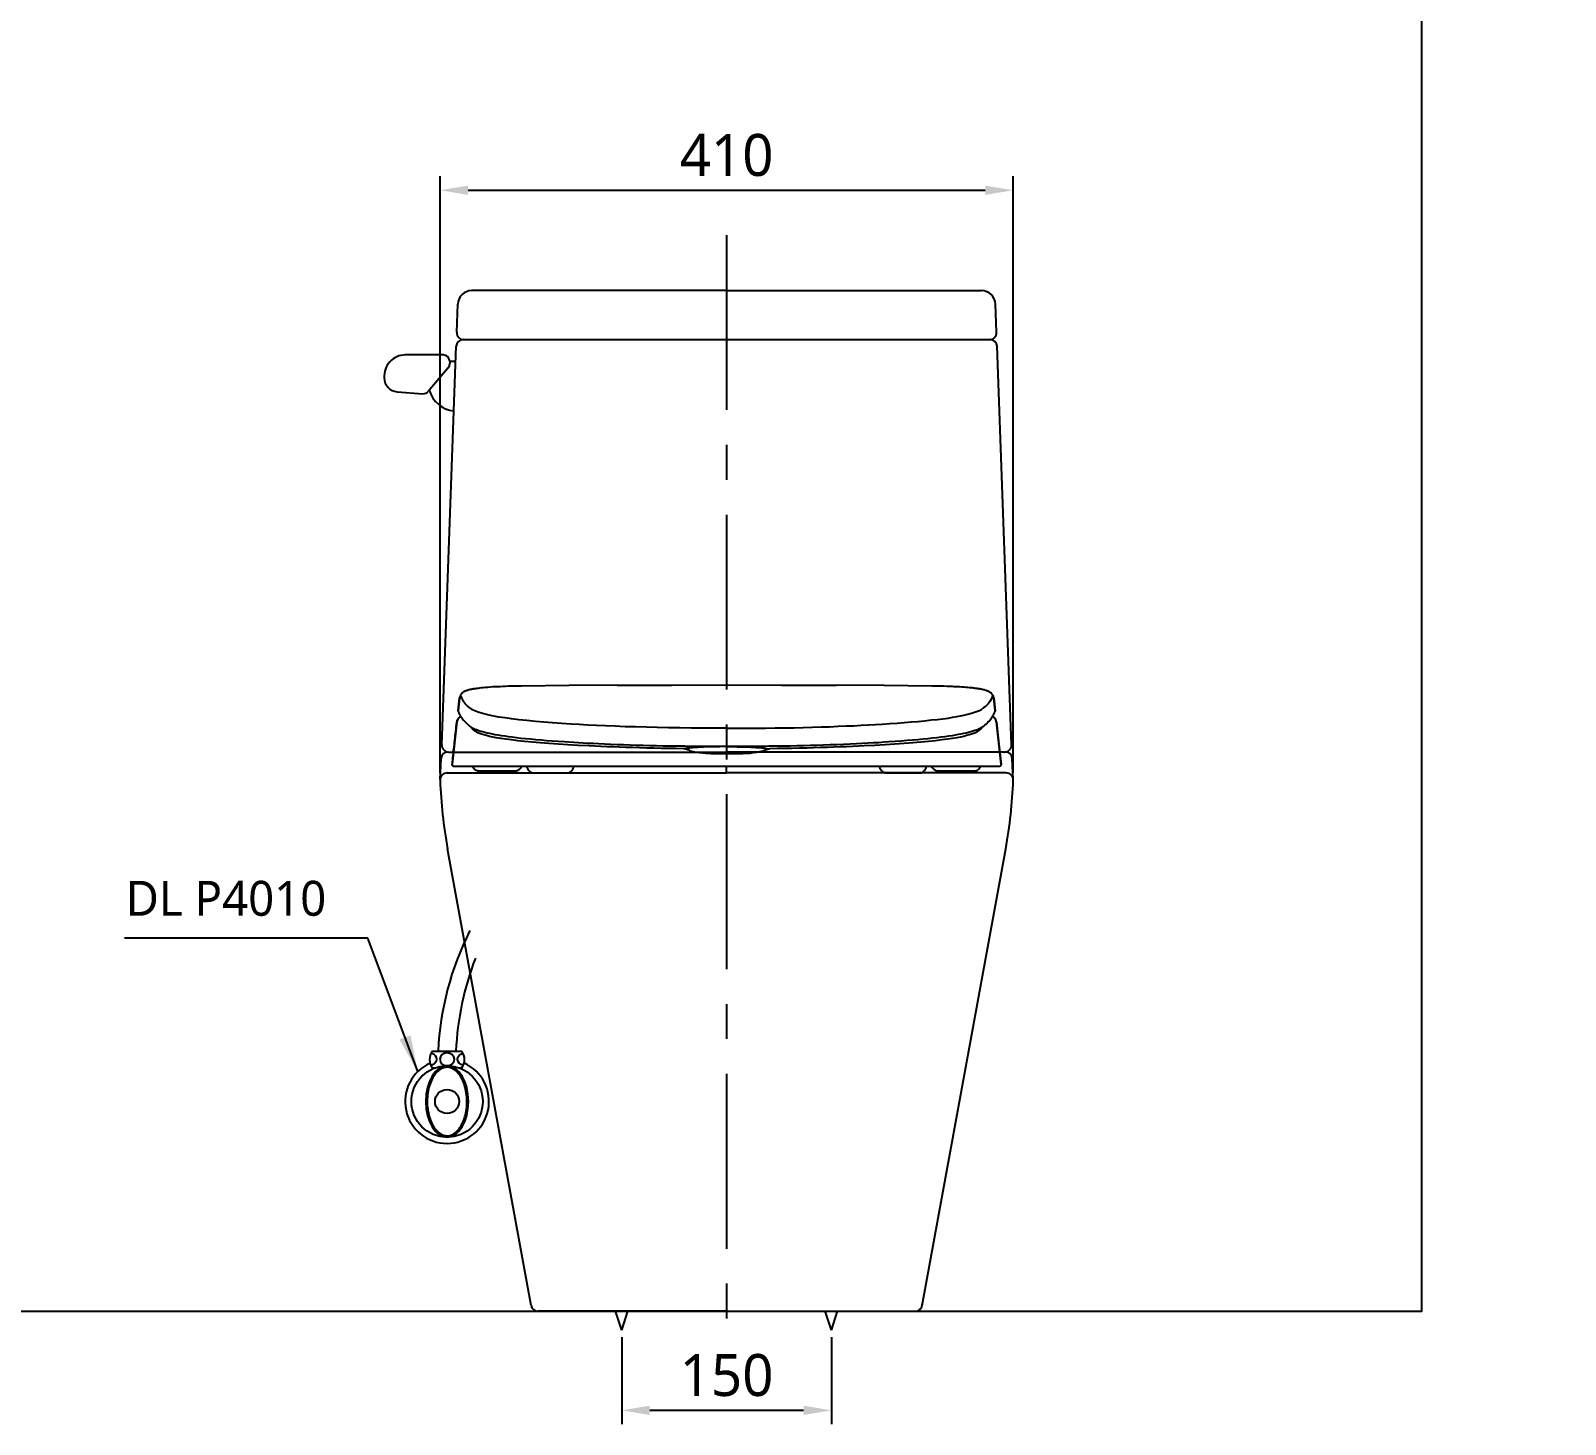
# Model space of a CAD drawing. Extents: x 50 to 2283, y -67 to 2189.
# Drawn here: x 1148 to 2246, y 64 to 1061 of the extents above; entities that cross this region are included whole.
import ezdxf

# ---------------------------------------------------------------- set-up
doc = ezdxf.new("R2010")
doc.units = 0
doc.header["$LTSCALE"] = 20
doc.header["$MEASUREMENT"] = 0
doc.linetypes.add('CENTER', pattern=[2, 1.25, -0.25, 0.25, -0.25])
doc.layers.get('0').update_dxf_attribs({"linetype": 'CONTINUOUS'})
doc.layers.get('DEFPOINTS').update_dxf_attribs({"linetype": 'CONTINUOUS'})
for name, color, linetype in [('1', 1, 'CONTINUOUS'), ('2', 2, 'CONTINUOUS'), ('3', 3, 'CONTINUOUS'), ('4', 4, 'CONTINUOUS'), ('6', 6, 'CONTINUOUS'), ('CENTER', 2, 'CENTER'), ('FAUCET', 4, 'CONTINUOUS')]:
    doc.layers.add(name, color=color, linetype=linetype)
doc.styles.add('GHS', font='romans', dxfattribs={"bigfont": 'ghs'})
doc.styles.get("Standard").update_dxf_attribs({"font": 'NanumGothic.ttf'})
doc.dimstyles.new('ISO-25', dxfattribs={"dimtxt": 20, "dimasz": 20, "dimexe": 3, "dimexo": 1, "dimgap": 5, "dimtad": 1, "dimtoh": 1, "dimdec": 0, "dimtxsty": 'Standard', "dimcen": 0, "dimclrd": 3, "dimclre": 3, "dimclrt": 2, "dimadec": 0, "dimazin": 0, "dimtfac": 1, "dimtdec": 0, "dimtmove": 0, "dimatfit": 3, "dimfxl": 0, "dimarcsym": 0})
doc.dimstyles.get("Standard").update_dxf_attribs({"dimtxt": 2.7, "dimasz": 2, "dimexe": 2, "dimexo": 1, "dimgap": 1.5, "dimtad": 1, "dimlfac": 10, "dimzin": 0, "dimdsep": 46, "dimtxsty": 'Standard', "dimcen": 0, "dimclrt": 2, "dimadec": 0, "dimazin": 0, "dimtfac": 1, "dimtofl": 0, "dimtmove": 0, "dimatfit": 3, "dimfxl": 0, "dimtolj": 1, "dimtzin": 0, "dimarcsym": 0})

# ---------------------------------------------------------------- blocks, each defined once
blk = doc.blocks.new('*D12')
at = {"layer": '1', "color": 3, "lineweight": -2}
for p, q in [((1570.6, 126.2), (1570.6, 63.9)), ((1720.6, 126.2), (1720.6, 63.9)), ((1590.6, 73.9), (1700.6, 73.9))]:
    blk.add_line(p, q, dxfattribs=at)
at = {"layer": '1', "color": 3}
for points in [[(1590.6, 77.2), (1590.6, 70.5), (1570.6, 73.9)], [(1700.6, 77.2), (1700.6, 70.5), (1720.6, 73.9)]]:
    blk.add_solid(points, dxfattribs=at)
at = {"layer": 'DEFPOINTS', "color": 0}
for p in [(1570.6, 131.2), (1720.6, 131.2), (1720.6, 73.9)]:
    blk.add_point(p, dxfattribs=at)
at = {"layer": '1', "color": 2, "insert": (1645.6, 98.9), "char_height": 30, "attachment_point": 5}
blk.add_mtext('\\A1;150', dxfattribs=at)
blk = doc.blocks.new('*D26')
at = {"color": 3, "lineweight": -2}
for p, q in [((1440.6, 529.8), (1440.6, 956.6)), ((1850.6, 530.1), (1850.6, 956.6)), ((1460.6, 946.6), (1830.6, 946.6))]:
    blk.add_line(p, q, dxfattribs=at)
at = {"color": 3}
for points in [[(1460.6, 949.9), (1460.6, 943.2), (1440.6, 946.6)], [(1830.6, 949.9), (1830.6, 943.2), (1850.6, 946.6)]]:
    blk.add_solid(points, dxfattribs=at)
at = {"layer": 'DEFPOINTS', "color": 0}
for p in [(1850.6, 946.6), (1440.6, 524.8), (1850.6, 525.1)]:
    blk.add_point(p, dxfattribs=at)
at = {"color": 2, "insert": (1645.6, 971.6), "char_height": 30, "attachment_point": 5}
blk.add_mtext('\\A1;410', dxfattribs=at)
blk = doc.blocks.new('A$C20BB425E')
at = {"color": 2, "ltscale": 50}
for p, q in [((196.4, 63), (196.4, 63)), ((5.3, 53.6), (4.3, 44.7)), ((388.5, 44.7), (387.5, 53.6)), ((3.4, 36.5), (0, 6.2)), ((392.8, 6.2), (389.4, 36.5)), ((1.1, 4.9), (10.3, 4.9)), ((10.3, 4.9), (26.4, 4.9)), ((26.4, 4.9), (95.1, 4.9)), ((95.1, 4.9), (297.7, 4.9)), ((297.7, 4.9), (366.4, 4.9)), ((366.4, 4.9), (382.4, 4.9)), ((382.4, 4.9), (391.7, 4.9))]:
    blk.add_line(p, q, dxfattribs=at)
for points in [[(29.2, 61.5), (27.4, 61.4), (25.5, 61.2), (23.8, 61.1), (22.1, 60.9), (20.9, 60.8), (19.7, 60.6), (18.6, 60.5), (17.8, 60.4), (17.3, 60.3), (17, 60.3), (16.7, 60.2), (16.4, 60.2), (16, 60.1), (15.5, 60.1), (15, 60), (14.4, 59.9), (13.8, 59.7), (13, 59.6), (12.2, 59.4), (11.5, 59.2), (11, 59.1), (10.7, 59), (10.4, 58.9), (10, 58.7), (9.6, 58.6), (9.2, 58.4), (8.9, 58.2), (8.5, 58.1), (8, 57.8), (7.6, 57.5), (7.2, 57.1), (6.8, 56.8), (6.5, 56.4), (6.3, 56.2), (6.1, 55.9), (5.9, 55.5), (5.7, 55), (5.5, 54.4), (5.3, 53.8)], [(6, 55.6), (6.1, 55.2), (6.2, 54.8), (6.4, 54.4), (6.6, 54), (6.7, 53.6), (6.9, 53.3), (7.1, 53), (7.2, 52.6), (7.3, 52.5), (7.4, 52.4), (7.4, 52.2), (7.5, 52.1), (7.6, 52), (7.7, 51.9), (7.7, 51.8), (7.9, 51.5), (8, 51.3), (8.2, 51.1), (8.3, 50.8), (8.5, 50.6), (8.7, 50.3), (8.9, 50.1), (9.1, 49.8), (9.3, 49.5), (9.6, 49.2), (9.8, 49), (10.1, 48.7), (10.4, 48.4), (10.7, 48.1), (11.1, 47.8), (11.5, 47.5), (11.8, 47.2), (12.2, 46.9), (12.6, 46.6), (13.1, 46.3)], [(49.6, 62.2), (47.5, 62.1), (45, 62.1), (42.6, 62), (40.4, 62), (38.2, 61.9), (36.2, 61.8), (34.3, 61.7), (32.5, 61.7), (30.9, 61.6), (29.4, 61.5), (29.2, 61.5)], [(118, 62.8), (83.8, 62.6), (49.6, 62.2)], [(49.6, 62.2), (49.6, 62.2)], [(49.6, 62.2), (49.6, 62.2)], [(49.6, 62.2), (49.6, 62.2)], [(118, 62.8), (157.2, 62.9), (196.4, 63)], [(196.4, 63), (235.6, 62.9), (274.8, 62.8)], [(343.2, 62.2), (309, 62.6), (274.8, 62.8)], [(358.1, 61.8), (356.6, 61.8), (354.2, 61.9), (351.6, 62), (349.5, 62.1), (347.4, 62.1), (345.1, 62.1), (343.2, 62.2)], [(387.5, 53.8), (387.3, 54.6), (387, 55.3), (386.7, 55.9), (386.4, 56.3), (386.2, 56.6), (386, 56.8), (385.8, 57), (385.3, 57.4), (384.8, 57.8), (384.3, 58.1), (383.8, 58.3), (383.5, 58.5), (383, 58.6), (382.6, 58.8), (382.2, 58.9), (381.9, 59), (381.5, 59.1), (381.1, 59.2), (380.6, 59.4), (380.1, 59.5), (379.4, 59.6), (378.9, 59.8), (378.3, 59.9), (377.7, 60), (377.2, 60.1), (376.7, 60.2), (376.3, 60.2), (375.9, 60.3), (375.4, 60.4), (374.8, 60.4), (374.2, 60.5), (373.5, 60.6), (372.8, 60.7), (372, 60.8), (371.1, 60.9), (370.1, 61), (368.9, 61.1), (367.6, 61.2), (366.2, 61.3), (364.6, 61.4), (362.9, 61.5), (361, 61.6), (358.9, 61.7), (358.1, 61.8)], [(386.8, 55.6), (386.8, 55.6), (386.4, 54.4), (385.9, 53.3), (385.3, 52.2), (384.7, 51.2), (384.1, 50.3), (383.5, 49.5), (382.8, 48.8), (382.1, 48.1), (381.3, 47.4), (380.5, 46.8), (379.7, 46.3)], [(4.3, 44.6), (5.3, 53.5)], [(4.3, 44.6), (4.3, 44.4), (4.3, 44.3)], [(4.3, 44.5), (4.3, 44.5), (4.3, 44.4)], [(4.3, 44.3), (4.3, 44.2)], [(4.3, 44.2), (4.4, 44.2), (4.4, 44), (4.5, 43.8), (4.6, 43.6), (4.6, 43.4), (4.7, 43.2), (4.8, 43.1), (4.8, 42.9), (4.9, 42.8), (4.9, 42.7), (5, 42.6), (5, 42.5), (5, 42.4), (5.1, 42.3), (5.1, 42.2), (5.2, 42), (5.3, 41.9), (5.4, 41.7), (5.5, 41.5), (5.6, 41.3), (5.7, 41.1), (5.9, 40.8), (6.1, 40.5), (6.3, 40.2), (6.5, 39.9), (6.7, 39.6), (6.9, 39.3), (7.1, 39), (8.1, 37.7), (9.3, 36.5), (10.5, 35.3), (10.7, 35.1), (11, 34.9), (11.2, 34.6), (11.4, 34.5), (11.6, 34.4), (11.7, 34.2), (11.9, 34.1), (12, 34), (12.2, 33.8), (12.3, 33.7), (12.4, 33.6), (12.5, 33.6), (12.6, 33.5), (12.7, 33.4), (12.8, 33.3), (13, 33.2), (13.1, 33.1), (13.3, 33), (13.5, 32.8), (13.7, 32.7), (14, 32.5), (14.3, 32.4), (14.5, 32.2), (14.8, 32.1), (15, 32), (15.2, 31.9), (15.4, 31.8), (15.6, 31.7), (15.9, 31.6), (16.3, 31.4), (16.8, 31.2), (17.4, 31), (17.9, 30.8), (18.5, 30.6), (19.2, 30.4), (19.8, 30.2), (20.5, 30), (21.9, 29.6), (23.4, 29.2), (25.1, 28.8), (26.8, 28.4), (28.6, 28), (30.6, 27.6), (32.8, 27.2), (35.1, 26.9), (37.6, 26.5), (40.2, 26.1), (43, 25.8), (46, 25.4), (49.2, 25), (52.6, 24.7), (56.1, 24.3), (59.8, 24), (63.7, 23.7), (67.6, 23.3), (71.7, 23), (75.9, 22.7), (80.3, 22.4), (83.6, 22.2), (87, 22), (90.4, 21.8), (93.8, 21.6), (97.4, 21.4), (101.1, 21.2), (104.9, 21), (109.1, 20.8), (113.5, 20.6), (118, 20.4), (122.7, 20.3), (127.4, 20.1), (132, 20), (136.6, 19.8), (141.4, 19.7), (146.2, 19.6), (151, 19.5), (155.9, 19.4), (160.5, 19.3), (165.1, 19.3), (166.5, 19.3), (167.9, 19.2), (169.4, 19.2), (171, 19.2), (172.8, 19.2), (174.8, 19.2), (176.9, 19.2), (179.2, 19.1), (181.7, 19.1), (184.4, 19.1), (187.1, 19.1), (190.1, 19.1), (193.2, 19.1), (196.4, 19.1)], [(5.3, 53.6), (5.3, 53.8)], [(5.3, 53.5), (5.3, 53.6)], [(196.4, 32), (188, 32), (179.6, 32), (171.2, 32.1), (163, 32.2), (154.8, 32.3), (146.8, 32.5), (139, 32.7), (131.3, 32.9), (123.9, 33.1), (116.7, 33.4), (109.8, 33.6), (103.2, 33.9), (97, 34.3), (91, 34.6), (85.2, 35), (78.3, 35.4), (71.8, 35.9), (65.6, 36.4), (59.7, 36.9), (53.4, 37.5), (47.7, 38.1), (42.4, 38.7), (37.7, 39.4), (33.4, 40), (29.8, 40.7), (26.6, 41.4), (22.7, 42.3), (19.4, 43.3), (16.7, 44.2), (14.6, 45.2), (13.1, 46.3)], [(196.4, 32), (203.4, 32), (210.4, 32), (217.4, 32.1), (224.3, 32.1), (231.2, 32.2), (238, 32.3), (244.7, 32.4), (251.2, 32.6), (257.7, 32.8), (264, 32.9), (270.1, 33.1), (276.1, 33.4), (281.8, 33.6), (287.4, 33.8), (292.7, 34.1), (297.9, 34.4), (302.8, 34.7), (307.6, 35), (313.1, 35.3), (318.4, 35.7), (323.5, 36.1), (328.4, 36.5), (333.1, 36.9), (338, 37.4), (342.7, 37.9), (347, 38.3), (351.1, 38.8), (354.8, 39.3), (358.1, 39.8), (361.1, 40.4), (363.8, 40.9), (366.2, 41.4), (369, 42.1), (371.6, 42.7), (373.8, 43.4), (375.8, 44.1), (377.4, 44.8), (378.7, 45.5), (379.7, 46.3)], [(196.4, 19.1), (199.9, 19.1), (203.2, 19.1), (206.3, 19.1), (209.3, 19.1), (212, 19.1), (214.6, 19.1), (216.8, 19.2), (218.9, 19.2), (220.8, 19.2), (222.5, 19.2), (224.1, 19.2), (226.6, 19.3), (229.2, 19.3), (231.7, 19.3), (234.3, 19.4), (236.9, 19.4), (241.8, 19.5), (246.6, 19.6), (251.4, 19.7), (256.2, 19.8), (260.8, 20), (265.4, 20.1), (270.4, 20.3), (275.3, 20.4), (280.1, 20.6), (284.7, 20.8), (289.2, 21), (293.6, 21.3), (297.5, 21.5), (301.4, 21.7), (305.2, 21.9), (308.9, 22.2), (312.5, 22.4), (316.9, 22.7), (321.2, 23), (325.4, 23.4), (329.4, 23.7), (333.2, 24), (336.9, 24.4), (340.3, 24.7), (343.6, 25.1), (346.8, 25.4), (349.8, 25.8), (352.7, 26.1), (355.4, 26.5), (357.9, 26.9), (360.2, 27.3), (362.3, 27.7), (364.2, 28), (366, 28.4), (367.7, 28.8), (369.4, 29.2), (371, 29.6), (372.5, 30.1), (373.9, 30.5), (375.1, 30.9), (376.3, 31.4), (376.7, 31.5), (377.1, 31.7), (377.4, 31.8), (377.7, 32), (377.9, 32.1), (378.1, 32.2), (378.4, 32.3), (378.6, 32.4), (378.8, 32.5), (379, 32.7), (379.2, 32.8), (379.4, 32.9), (379.6, 33.1), (379.8, 33.2), (379.9, 33.3), (380.1, 33.4), (380.2, 33.5), (380.3, 33.5), (380.4, 33.6), (380.5, 33.7), (380.6, 33.8), (380.7, 33.9), (380.8, 34), (381, 34.1), (381.1, 34.3), (381.3, 34.4), (381.4, 34.5), (381.7, 34.8), (382, 35), (382.2, 35.2), (382.5, 35.5), (383.3, 36.3), (384.1, 37.1), (385, 38.1), (385.8, 39.1), (386, 39.5), (386.3, 39.8), (386.5, 40.2), (386.7, 40.5), (386.9, 40.8), (387.1, 41.1), (387.2, 41.3), (387.3, 41.5), (387.4, 41.8), (387.5, 42), (387.6, 42.2), (387.8, 42.4), (387.8, 42.5), (387.9, 42.6), (387.9, 42.7), (388, 42.9), (388, 43), (388.1, 43.2), (388.1, 43.3), (388.2, 43.5), (388.3, 43.7), (388.4, 43.9), (388.4, 44.2), (388.5, 44.2)], [(387.5, 53.6), (387.5, 53.8)], [(387.5, 53.5), (387.5, 53.6)], [(387.5, 53.5), (388.5, 44.6)], [(388.5, 44.8), (388.5, 44.7)], [(388.5, 44.5), (388.5, 44.6), (388.5, 44.8)], [(388.5, 44.7), (388.5, 44.6)], [(388.5, 44.6), (388.5, 44.4), (388.5, 44.2)], [(388.5, 44.2), (388.5, 44.3)], [(0, 6.1), (0.2, 7.7), (0.4, 9.3), (0.5, 10.9), (0.7, 12.4), (0.9, 13.9), (1, 15), (1.1, 16), (1.2, 17.3), (1.4, 18.7), (1.6, 20.3), (1.8, 21.9), (1.9, 23.4), (2.1, 25.1), (2.3, 26.8), (2.5, 28.2), (2.6, 29.7), (2.8, 31.4), (3, 33.1), (3.2, 34.7), (3.4, 36.4)], [(6.1, 40.5), (6, 40.5), (5.8, 40.3), (5.5, 40.1), (5.3, 39.9), (5, 39.7), (4.7, 39.4), (4.4, 39), (4.1, 38.5), (3.8, 38), (3.5, 37.3), (3.4, 36.6)], [(3.4, 36.4), (3.5, 37.2), (3.9, 38), (4.3, 38.8), (5, 39.5), (5.7, 40.1), (6.2, 40.4)], [(16.6, 29.9), (14.5, 31.6), (13, 33.2)], [(379.8, 33.2), (378.2, 31.6), (376.2, 29.9)], [(389.4, 36.4), (389.3, 37.2), (388.9, 38.1), (388.4, 38.8), (387.8, 39.5), (387.1, 40.1), (386.6, 40.4)], [(389.4, 36.6), (389.2, 37.3), (389, 38), (388.7, 38.7), (388.3, 39.1), (388, 39.5), (387.7, 39.8), (387.5, 40), (387.3, 40.2), (386.8, 40.4), (386.7, 40.5)], [(389.4, 36.4), (390.5, 27), (391.7, 16.2), (392.8, 6.1)], [(31.6, 25.2), (29.1, 25.7), (26.7, 26.2), (24.6, 26.7), (22.7, 27.2), (21.1, 27.8), (19.6, 28.3), (18.4, 28.8), (17.4, 29.4), (16.6, 29.9)], [(98.1, 19.3), (90.3, 19.7), (82.9, 20.1), (75.9, 20.6), (69.3, 21), (63.1, 21.5), (57.3, 22), (51.9, 22.5), (47, 23), (42.4, 23.6), (38.4, 24.1), (34.8, 24.6), (31.6, 25.2)], [(361.2, 25.2), (358, 24.6), (354.4, 24.1), (350.4, 23.6), (345.8, 23), (340.9, 22.5), (335.5, 22), (329.7, 21.5), (323.5, 21), (316.8, 20.6), (309.8, 20.1), (302.5, 19.7), (294.7, 19.3)], [(376.2, 29.9), (375.4, 29.3), (374.4, 28.8), (373.1, 28.3), (371.6, 27.7), (369.9, 27.2), (368.1, 26.7), (366, 26.2), (363.7, 25.7), (361.2, 25.2)], [(165.5, 17.3), (160.1, 17.4), (154.7, 17.5), (149.5, 17.6), (144.2, 17.7), (139.1, 17.8), (134.1, 17.9), (129.2, 18.1), (124.3, 18.2), (119.6, 18.4), (115, 18.6), (110.6, 18.7), (106.3, 18.9), (102.1, 19.1), (98.1, 19.3)], [(196.4, 18.9), (195.8, 18.9), (195.1, 18.9), (194.3, 18.9), (193.4, 18.9), (192.5, 18.9), (191.4, 18.8), (190.5, 18.8), (189.8, 18.8), (189.2, 18.8), (188.7, 18.8), (188.4, 18.8), (187.9, 18.8), (187.3, 18.8), (186.7, 18.8), (185.9, 18.7), (185, 18.7), (184.3, 18.7), (183.6, 18.7), (183, 18.7), (182.4, 18.6), (181.7, 18.6), (181, 18.6), (180.2, 18.6), (179.5, 18.5), (178.5, 18.5), (177.5, 18.4), (176.6, 18.4), (175.6, 18.3), (175.3, 18.3), (175, 18.3), (174.7, 18.2), (174.3, 18.2), (174, 18.2), (173.4, 18.1), (172.5, 18.1), (171.8, 18), (171.2, 18), (170.6, 17.9), (170.2, 17.9), (169.9, 17.8), (169.9, 17.8), (169.6, 17.8), (169.3, 17.8), (169, 17.7), (168.7, 17.7), (168.4, 17.7), (166.9, 17.5), (165.5, 17.3)], [(170.5, 15.6), (170.4, 15.7), (170.1, 15.8), (169.8, 16), (169.4, 16.3), (169.1, 16.4), (168.8, 16.5), (168.5, 16.6), (168.2, 16.8), (166.9, 17.1), (165.5, 17.3)], [(196.4, 13.6), (192.7, 13.6), (188.9, 13.6), (185.2, 13.7), (181.6, 13.9), (179.3, 14.1), (177, 14.3), (174.8, 14.7), (172.6, 15.1), (170.5, 15.6)], [(196.4, 18.9), (200.2, 18.9), (204, 18.8), (207.7, 18.7), (211.4, 18.6), (212.6, 18.6), (213.7, 18.5), (214.9, 18.4), (216.1, 18.4), (217.2, 18.3), (218.4, 18.2), (219.7, 18.1), (223.6, 17.8), (227.3, 17.3)], [(222.3, 15.6), (220, 15.1), (217.7, 14.6), (215.3, 14.3), (212.9, 14), (210.5, 13.9), (208.1, 13.7), (204.2, 13.6), (200.3, 13.6), (196.4, 13.6)], [(222.3, 15.6), (222.6, 15.8), (222.9, 16), (223.2, 16.1), (223.5, 16.3), (223.8, 16.4), (224.2, 16.6), (224.6, 16.7), (225, 16.9), (225.6, 17), (226.2, 17.2), (226.7, 17.3), (227.3, 17.3)], [(294.7, 19.3), (290.7, 19.1), (286.5, 18.9), (282.2, 18.7), (277.7, 18.6), (273.2, 18.4), (268.5, 18.2), (263.6, 18.1), (258.7, 17.9), (253.7, 17.8), (248.5, 17.7), (243.3, 17.6), (238.1, 17.5), (232.7, 17.4), (227.3, 17.3)], [(0, 5.7), (0, 5.9), (0, 6.1)], [(0.1, 6), (0, 6.1)], [(0, 5.8), (0, 5.7)], [(0, 5.7), (0.1, 5.5), (0.2, 5.3), (0.3, 5.2)], [(0.1, 5.9), (0.1, 5.5), (0.4, 5.2), (0.7, 5), (0.9, 4.9)], [(0.3, 5.2), (0.5, 5.1), (0.8, 4.9)], [(0.8, 4.9), (0.9, 4.9)], [(0.9, 4.9), (1.1, 4.9)], [(16.6, 2.3), (16.3, 2.5)], [(16.4, 2.5), (16.3, 2.5)], [(16.3, 2.5), (16.4, 2.5)], [(16.4, 2.5), (16.6, 2.3), (17.3, 1.9), (18, 1.6), (18.6, 1.5)], [(18.8, 1.5), (18.5, 1.5)], [(18.6, 1.5), (18.7, 1.5), (18.8, 1.5)], [(18.6, 1.5), (18.8, 1.5), (19, 1.5), (19.3, 1.5), (19.6, 1.5)], [(18.6, 1.5), (18.8, 1.5), (18.8, 1.5)], [(18.8, 1.5), (19, 1.5)], [(19.7, 1.5), (19.5, 1.5)], [(19.7, 1.5), (19.5, 1.5)], [(44.7, 1.5), (44.9, 1.5)], [(44.9, 1.5), (45.2, 1.5), (45.5, 1.5), (45.7, 1.5), (45.8, 1.5)], [(45.8, 1.5), (46.6, 1.7), (47.3, 2), (48, 2.4), (48.1, 2.5)], [(48, 2.4), (48.5, 2.9), (49, 3.4), (49.5, 4.2), (50, 4.9)], [(53.2, 4.9), (53.3, 4.6), (53.7, 3.6), (54.2, 2.7), (54.9, 1.8), (55.4, 1.2)], [(55.4, 1.2), (55.4, 1.2)], [(55.4, 1.2), (55.4, 1.2), (55.4, 1.2)], [(55.4, 1.2), (55.4, 1.2)], [(55.4, 1.2), (55.7, 0.9), (56.4, 0.5), (56.8, 0.3), (57.1, 0.2), (57.5, 0.1), (57.9, 0)], [(55.5, 1.1), (55.4, 1.2)], [(57.9, 0), (58.2, 0), (58.4, 0)], [(82.2, 0), (82.4, 0), (82.6, 0)], [(82.2, 0), (82.4, 0), (82.6, 0)], [(82.4, 0), (82.4, 0), (82.2, 0)], [(82.6, 0), (83, 0.1), (83.4, 0.2), (83.7, 0.3), (84.1, 0.5), (84.4, 0.7), (84.8, 0.9), (85.1, 1.2)], [(85.1, 1.2), (85, 1.1)], [(85.1, 1.2), (85.6, 1.8), (86.3, 2.7), (86.8, 3.6), (87.2, 4.6), (87.3, 4.9)], [(196.4, 0), (196.4, 0.9), (196.4, 2.2), (196.4, 3.4)], [(305.5, 4.9), (305.7, 4.3), (306.1, 3.4), (306.6, 2.5), (307.2, 1.7), (307.7, 1.2)], [(307.7, 1.2), (307.7, 1.2)], [(307.7, 1.2), (308, 0.9), (308.7, 0.5), (309.4, 0.2), (310.1, 0)], [(310.6, 0), (310.4, 0), (310.1, 0)], [(334, 0), (334.3, 0), (334.6, 0), (334.9, 0)], [(334.5, 0), (334.7, 0), (334.9, 0)], [(334.9, 0), (335.7, 0.2), (336, 0.3), (336.4, 0.4), (336.7, 0.6), (337, 0.9), (337.3, 1.1), (337.4, 1.2)], [(337.3, 1.2), (337.9, 1.8), (338.6, 2.7), (339.1, 3.6), (339.5, 4.6), (339.6, 4.9)], [(337.3, 1.1), (337.4, 1.2)], [(337.3, 1.1), (337.3, 1.2)], [(342.8, 4.9), (342.9, 4.7), (343.5, 3.9), (344.1, 3.1), (344.8, 2.4)], [(344.7, 2.5), (344.8, 2.4), (345.5, 2), (346.2, 1.7), (347, 1.5)], [(347, 1.5), (347.1, 1.5), (347.3, 1.5), (347.6, 1.5), (347.9, 1.5)], [(348.1, 1.5), (347.9, 1.5)], [(373.1, 1.5), (373.2, 1.5)], [(373.2, 1.5), (373.5, 1.5), (373.8, 1.5), (374, 1.5), (374.2, 1.5)], [(374.2, 1.5), (374.9, 1.7), (374.9, 1.7)], [(374.9, 1.7), (375.2, 1.8), (375.9, 2.1), (376.4, 2.5)], [(391.7, 4.9), (391.9, 4.9)], [(391.9, 4.9), (392.1, 5), (392.4, 5.2), (392.7, 5.5), (392.7, 5.9)], [(391.9, 4.9), (392.1, 5)], [(392.1, 5), (392.2, 5), (392.5, 5.2), (392.6, 5.4), (392.8, 5.7)], [(392.8, 6.1), (392.7, 6)], [(392.8, 6.2), (392.8, 6.3)], [(392.8, 6.1), (392.8, 6.2)], [(392.8, 5.7), (392.8, 5.9), (392.8, 6.1)]]:
    blk.add_lwpolyline(points, dxfattribs=at)
for centre, major_axis, start_param, end_param in [((1.1, 5.9), (0, 1), 1.466077, 1.570796), ((391.7, 5.9), (0, -1), 1.570796, 1.675516)]:
    blk.add_ellipse(centre, major_axis=major_axis, ratio=0.999757, start_param=start_param, end_param=end_param, dxfattribs=at)
for points in [[(14.4, 4.9), (14.9, 4.1), (15.5, 3.2), (16.3, 2.5)], [(19, 1.5), (19, 1.5), (19, 1.5), (19, 1.5)], [(19.7, 1.5), (19.9, 1.5), (20.2, 1.5), (20.5, 1.5)], [(20.5, 1.5), (22.2, 1.5), (24, 1.5), (25.9, 1.5)], [(25.9, 1.5), (28, 1.5), (32.2, 1.5), (36.4, 1.5), (38.5, 1.5)], [(38.5, 1.5), (40.4, 1.5), (42.2, 1.5), (43.9, 1.5)], [(43.9, 1.5), (44.2, 1.5), (44.5, 1.5), (44.7, 1.5)], [(348.1, 1.5), (348.3, 1.5), (348.6, 1.5), (348.9, 1.5)], [(348.9, 1.5), (350.6, 1.5), (352.4, 1.5), (354.3, 1.5)], [(354.3, 1.5), (356.4, 1.5), (360.6, 1.5), (364.8, 1.5), (366.8, 1.5)], [(366.8, 1.5), (368.8, 1.5), (370.6, 1.5), (372.3, 1.5)], [(372.3, 1.5), (372.6, 1.5), (372.9, 1.5), (373.1, 1.5)], [(378.4, 4.9), (377.9, 4.1), (377.3, 3.2), (376.4, 2.5)], [(58.4, 0), (58.4, 0), (58.5, 0), (58.6, 0)], [(58.6, 0), (58.8, 0), (59.3, 0), (59.9, 0), (60.2, 0)], [(60.2, 0), (60.5, 0), (60.8, 0), (61.2, 0)], [(61.2, 0), (63.1, 0), (65.1, 0), (67, 0)], [(67, 0), (69.1, 0), (73.1, 0), (76.5, 0), (78.1, 0)], [(78.1, 0), (79.5, 0), (80.8, 0), (81.8, 0)], [(81.8, 0), (81.9, 0), (82.1, 0), (82.2, 0)], [(82.2, 0), (82.2, 0), (82.3, 0), (82.3, 0)], [(310.5, 0), (310.5, 0), (310.6, 0), (310.6, 0)], [(310.6, 0), (310.7, 0), (310.8, 0), (311, 0)], [(311, 0), (312, 0), (313.3, 0), (314.7, 0)], [(314.7, 0), (316.3, 0), (319.7, 0), (323.7, 0), (325.8, 0)], [(325.8, 0), (327.7, 0), (329.7, 0), (331.6, 0)], [(331.6, 0), (332, 0), (332.3, 0), (332.6, 0)]]:
    blk.add_open_spline(points, degree=3, dxfattribs=at)
for points, knots in [([(19, 1.5), (19, 1.5), (19.2, 1.5), (19.5, 1.5), (19.7, 1.5)], [0.1249058, 0.1249058, 0.1249058, 0.1249058, 0.5, 1, 1, 1, 1]), ([(44.7, 1.5), (44.9, 1.5), (45.3, 1.5), (45.4, 1.5), (45.4, 1.5)], [0, 0, 0, 0, 0.25, 0.4999954, 0.4999954, 0.4999954, 0.4999954]), ([(196.4, 3.4), (196.4, 3.4), (196.4, 3.9), (196.4, 4.5), (196.4, 4.9)], [0, 0, 0, 0, 0.00250847, 0.03856434, 0.03856434, 0.03856434, 0.03856434]), ([(58.3, 0), (58.3, 0), (58.3, 0), (58.3, 0), (58.4, 0)], [0.3247063, 0.3247063, 0.3247063, 0.3247063, 0.5, 0.6790387, 0.6790387, 0.6790387, 0.6790387]), ([(332.6, 0), (332.9, 0), (333.5, 0), (333.9, 0), (334, 0)], [0, 0, 0, 0, 0.25, 0.4339289, 0.4339289, 0.4339289, 0.4339289]), ([(334, 0), (334.1, 0), (334.3, 0), (334.5, 0), (334.5, 0), (334.5, 0)], [0.4339289, 0.4339289, 0.4339289, 0.4339289, 0.5, 0.75, 0.8336014, 0.8336014, 0.8336014, 0.8336014])]:
    blk.add_open_spline(points, degree=3, knots=knots, dxfattribs=at)

msp = doc.modelspace()

# ---------------------------------------------------------------- linework, layer by layer
at = {"layer": '1', "color": 0}
for p, q in [((1457.15147, 839.76006), (1834.0545, 839.76006)), ((1505.68456, 148.86058), (1445.93577, 475.57089)), ((1785.52141, 148.86058), (1845.27019, 475.57089)), ((1570.60298, 131.1623), (1566.18537, 144.76006)), ((1570.60298, 131.1623), (1575.0206, 144.76006)), ((1720.60298, 131.1623), (1716.18537, 144.76006)), ((1720.60298, 131.1623), (1725.0206, 144.76006))]:
    msp.add_line(p, q, dxfattribs=at)
for centre, start, end in [((1457.15147, 834.76006), 90, 177.91690932), ((1457.51519, 844.76006), 177.91690932, 270), ((1833.69077, 844.76006), 270, 2.08309068), ((1834.0545, 834.76006), 2.08309068, 90)]:
    msp.add_arc(centre, 5, start, end, dxfattribs=at)
at = {"layer": '3', "color": 7}
for p, q in [((1645.60298, 874.76006), (1463.24596, 874.76006)), ((1645.60298, 874.76006), (1827.96001, 874.76006)), ((1452.5185, 844.94181), (1453.25256, 865.12346)), ((1838.68747, 844.94181), (1837.95341, 865.12346)), ((1441.78841, 549.93897), (1452.15477, 834.94181)), ((1849.41755, 549.93897), (1839.0512, 834.94181)), ((1440.61431, 525.09642), (1441.28854, 540.09642)), ((1446.78521, 544.76006), (1645.60298, 544.76006)), ((1844.42076, 544.76006), (1645.60298, 544.76006)), ((1850.59166, 525.09642), (1849.91742, 540.09642)), ((1445.60298, 529.76006), (1645.60298, 529.76006)), ((1845.60298, 529.76006), (1645.60298, 529.76006)), ((1645.60298, 144.76006), (1510.60298, 144.76006)), ((1645.60298, 144.76006), (1780.60298, 144.76006))]:
    msp.add_line(p, q, dxfattribs=at)
for centre, radius, start, end in [((1463.24596, 864.76006), 10, 90, 177.91743472), ((1827.96001, 864.76006), 10, 2.08256528, 90), ((1446.78521, 549.76006), 5, 177.94941087, 270), ((1844.42076, 549.76006), 5, 270, 2.05058913), ((1446.27722, 539.76006), 5, 90, 176.14275806), ((1844.92875, 539.76006), 5, 3.85724194, 90), ((1445.60298, 524.76006), 5, 90, 182.04865129), ((1845.60298, 524.76006), 5, 357.95134871, 90), ((1780.38886, 536.73568), 340, 182.04865129, 190.36372662), ((1510.8171, 536.73568), 340, 349.63627338, 357.95134871), ((1510.60298, 149.76006), 5, 190.36372662, 270), ((1780.60298, 149.76006), 5, 270, 0)]:
    msp.add_arc(centre, radius, start, end, dxfattribs=at)
at = {"layer": '4'}
for p, q in [((1435.10298, 330.76006), (1439.25298, 330.76006)), ((1439.25298, 330.76006), (1456.10298, 330.76006)), ((1435.10298, 317.99796), (1435.10298, 318.76006)), ((1435.10298, 318.76006), (1436.98614, 318.76006)), ((1436.35298, 318.52322), (1436.35298, 318.76006)), ((1454.21983, 318.76006), (1456.10298, 318.76006)), ((1454.85298, 318.52322), (1454.85298, 318.76006)), ((1456.10298, 317.99796), (1456.10298, 318.76006))]:
    msp.add_line(p, q, dxfattribs=at)
for radius in [25.5, 8.61509]:
    msp.add_circle((1445.60298, 294.76006), radius, dxfattribs=at)
for centre, radius, start, end in [((1651.61304, 321.1199), 212.57876, 153.19968257, 177.40082181), ((1664.31304, 321.1199), 212.57876, 158.9845301, 177.40082181), ((1443.10298, 324.76006), 10, 143.13010235, 216.86989765), ((1448.10298, 324.76006), 10, 323.13010235, 36.86989765), ((1445.60298, 294.76006), 30, 113.91725115, 66.08274885)]:
    msp.add_arc(centre, radius, start, end, dxfattribs=at)
at = {"layer": '4', "extrusion": (0, 0, -1)}
for centre, start_param, end_param in [((1432.92031, 324.98765), 1.8241194503, 4.4989702221), ((1458.37625, 324.98765), 4.9420970074, 7.5846504487)]:
    msp.add_ellipse(centre, major_axis=(-5.22946, 0), ratio=0.8663914057, start_param=start_param, end_param=end_param, dxfattribs=at)
for centre, major_axis, ratio in [((1445.60298, 324.98765), (-5.22946, 0), 0.8663914057), ((1445.60298, 294.76006), (0, 25.5), 0.5965287665)]:
    msp.add_ellipse(centre, major_axis=major_axis, ratio=ratio, dxfattribs=at)
at = {"layer": '4'}
msp.add_open_spline([(1445.60298, 319.26006), (1447.68337, 319.26006), (1449.78313, 318.45096), (1453.67935, 315.2059), (1455.45157, 312.76578), (1458.17743, 306.73707), (1459.12909, 303.15765), (1459.97949, 295.64251), (1459.87817, 291.71278), (1458.64627, 284.35537), (1457.51578, 280.93383), (1454.50336, 275.34462), (1452.62549, 273.18738), (1448.62034, 270.54505), (1446.51482, 270.04347), (1442.35932, 270.64527), (1440.27757, 271.76812), (1436.52636, 275.60012), (1434.87763, 278.30423), (1432.46325, 284.7256), (1431.69847, 288.43485), (1431.2368, 296.04928), (1431.53994, 299.94854), (1433.14278, 307.09096), (1434.44235, 310.32767), (1437.71324, 315.43446), (1439.67696, 317.29322), (1442.99467, 318.94538), (1444.30019, 319.26006), (1445.60298, 319.26006)], degree=3, knots=[0, 0, 0, 0, 0.4611097388, 0.4611097388, 0.9222194776, 0.9222194776, 1.3833292164, 1.3833292164, 1.8444389553, 1.8444389553, 2.3055486941, 2.3055486941, 2.7666584329, 2.7666584329, 3.2277681717, 3.2277681717, 3.6888779105, 3.6888779105, 4.1499876493, 4.1499876493, 4.6110973881, 4.6110973881, 5.072207127, 5.072207127, 5.5333168658, 5.5333168658, 5.9944266046, 5.9944266046, 6.2831853072, 6.2831853072, 6.2831853072, 6.2831853072], dxfattribs=at)
at = {"layer": '6'}
msp.add_lwpolyline([(2245.60298, 2049.76006), (245.60298, 2049.76006), (245.60298, 144.76006), (2143.00148, 144.76006), (2143.00148, 1154.76006)], dxfattribs=at)
at = {"layer": 'CENTER', "color": 1, "linetype": 'CENTER', "ltscale": 5}
msp.add_line((1645.60298, 914.49206), (1645.60298, 119.60384), dxfattribs=at)
at = {"layer": 'FAUCET'}
msp.add_line((1442.95101, 828.76006), (1415.70338, 828.76006), dxfattribs=at)
at = {"layer": 'FAUCET', "color": 4}
for p, q in [((1447.51558, 823.9833), (1447.51558, 822.61193)), ((1451.54617, 823.9833), (1447.51558, 823.9833)), ((1446.38417, 819.52322), (1432.15075, 802.70191)), ((1409.93841, 802.42131), (1428.28334, 801.01384))]:
    msp.add_line(p, q, dxfattribs=at)
at = {"layer": 'FAUCET'}
msp.add_arc((1415.74155, 813.66791), 15.0922, 90.14491028, 184.84961114, dxfattribs=at)
at = {"layer": 'FAUCET', "color": 4}
for centre, radius, start, end in [((1442.73388, 823.9833), 4.7817, 0, 92.6025622), ((1442.73388, 822.61193), 4.7817, 319.76364169, 0), ((1410.70338, 812.39201), 10, 180, 265.61272928), ((1428.50046, 805.79061), 4.7817, 267.3974378, 319.76364169), ((1452.53091, 809.13115), 20.45289, 195.87200747, 264.23316458)]:
    msp.add_arc(centre, radius, start, end, dxfattribs=at)

# ---------------------------------------------------------------- block references
at = {"layer": '1', "color": 0}
msp.add_blockref('A$C20BB425E', (1449.20496, 529.76007), dxfattribs=at)

# ---------------------------------------------------------------- texts
at = {"layer": '2', "insert": (1215.67702, 439.92627), "char_height": 25, "attachment_point": 4, "style": 'GHS'}
msp.add_mtext('{\\fNanumGothic|b0|i0|c129|p50;DL P4010}', dxfattribs=at)

# ---------------------------------------------------------------- dimensions: what is measured, and where the dimension line sits
at = {"color": 7}
dim = msp.add_linear_dim(base=(1850.59166, 946.55362), p1=(1440.60298, 524.76006), p2=(1850.59166, 525.09642), dimstyle='Standard', override={"dimtxt": 30, "dimasz": 20, "dimexe": 10, "dimexo": 5, "dimgap": 10, "dimtoh": 1, "dimdec": 0, "dimlfac": 1, "dimrnd": 0.5, "dimzin": 8, "dimclrd": 3, "dimclre": 3, "dimtdec": 0, "dimarcsym": 1}, dxfattribs=at)
dim.commit()
dim.dimension.update_dxf_attribs({"geometry": '*D26', "text_midpoint": (1645.59732, 971.55362)})
at = {"layer": '1'}
dim = msp.add_linear_dim(base=(1720.60298, 73.87319), p1=(1570.60298, 131.1623), p2=(1720.60298, 131.1623), dimstyle='Standard', override={"dimtxt": 30, "dimasz": 20, "dimexe": 10, "dimexo": 5, "dimgap": 10, "dimtoh": 1, "dimdec": 0, "dimlfac": 1, "dimrnd": 0.5, "dimzin": 8, "dimclrd": 3, "dimclre": 3, "dimtdec": 0, "dimarcsym": 1}, dxfattribs=at)
dim.commit()
dim.dimension.update_dxf_attribs({"geometry": '*D12', "text_midpoint": (1645.60298, 98.87319)})

# ---------------------------------------------------------------- leaders
at = {"color": 3}
msp.add_leader([(1424.63131, 316.21208), (1389.01557, 411.71229), (1214.72032, 411.71229)], dimstyle='ISO-25', override={"dimscale": 1.3, "dimgap": 5, "dimtad": 0, "dimarcsym": 1}, dxfattribs=at)

doc.saveas('drawing.dxf')
